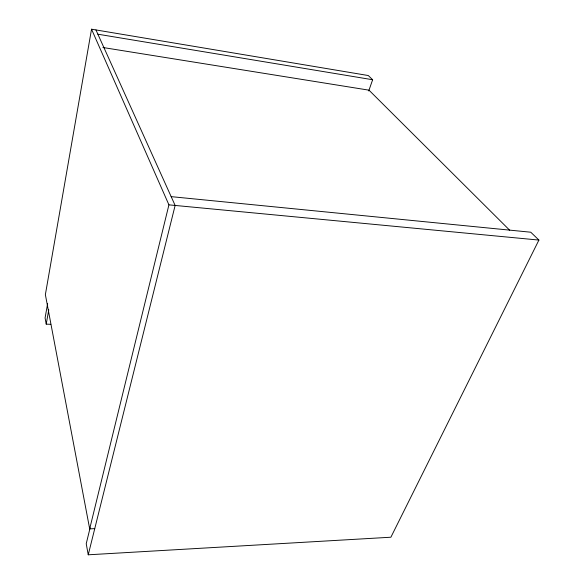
<?xml version="1.0" encoding="UTF-8"?>
<svg xmlns="http://www.w3.org/2000/svg" width="584" height="584" viewBox="0 0 584 584"><rect width="100%" height="100%" fill="white"/><g stroke="black" fill="none" stroke-linecap="round" stroke-linejoin="round"><path stroke-width="0.88" d="M368.73 90.929L372.643 79.738L368.278 75.533L91.535 29.2L45.369 294.643L89.68 528.87L94.754 528.637M47.625 303.592L45.085 317.944L46.216 324.135L50.771 324.317M46.216 324.135L48.771 309.768M89.68 528.87L168.922 204.853L91.535 29.2M90.126 527.79L86.228 543.726L88.242 554.8L390.886 537.222L538.915 240.075L530.761 232.213L171.163 196.64M88.242 554.8L175.134 205.444L95.951 29.937M168.922 204.853L538.915 240.075M102.901 47.501L368.993 90.17L509.664 230.213M97.871 34.2L372.643 79.738"/></g></svg>
